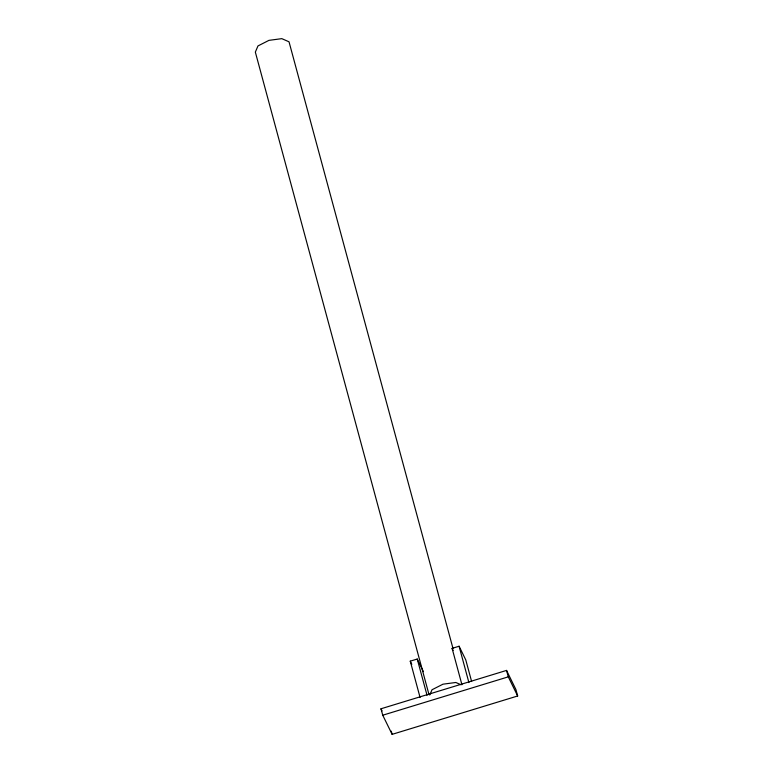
<?xml version="1.0" encoding="UTF-8"?>
<svg xmlns="http://www.w3.org/2000/svg" width="773" height="773" viewBox="0 0 773 773"><rect width="100%" height="100%" fill="white"/><g stroke="black" fill="none" stroke-linecap="round" stroke-linejoin="round"><path stroke-width="1.16" d="M429.798 694.908L432.001 689.767L442.968 684.192L455.828 682.482L460.979 684.743M420.087 697.517L410.26 661.157L417.236 659.031L423.42 671.64M461.935 684.733L452.108 648.373L459.085 646.238L465.781 659.91L471.617 681.496M381.002 708.773L506.547 670.413L515.92 689.545L517.659 695.99L392.124 734.35L382.741 715.218L381.002 708.773L382.046 710.899M382.741 715.218L508.286 676.848L517.659 695.99M452.108 648.373L453.142 650.47M410.26 661.157L411.806 664.316M506.547 670.413L508.286 676.848M459.085 646.238L468.911 682.598M452.978 648.392L289.025 41.81L281.807 38.65L268.946 40.36L257.979 45.926L255.341 52.1L429.044 694.772M417.236 659.031L427.063 695.381M391.254 731.132L392.124 734.35"/></g></svg>
